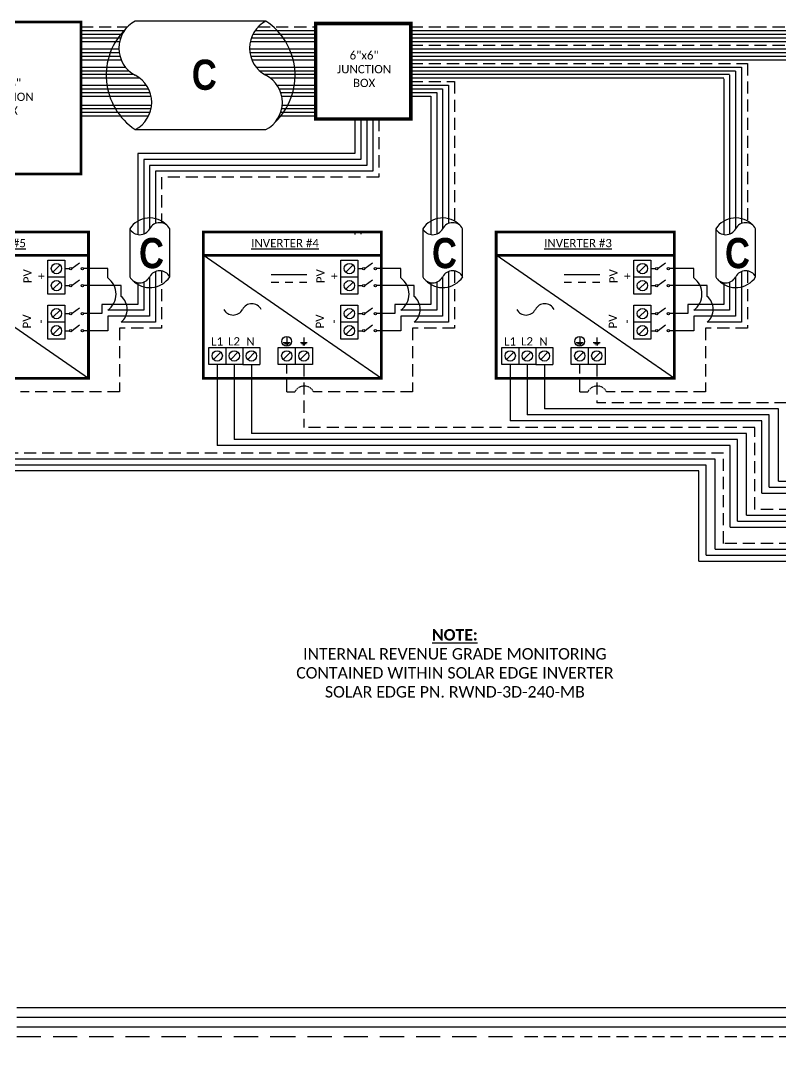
# Model space of a CAD drawing. Header units: feet. Extents: x 10037 to 10656, y 15297 to 15839.
# Drawn here: x 10245 to 10481.3, y 15501 to 15821 of the extents above; entities that cross this region are included whole.
import ezdxf

# ---------------------------------------------------------------- set-up
doc = ezdxf.new("R2010")
doc.units = ezdxf.units.FT
doc.header["$MEASUREMENT"] = 0
doc.linetypes.add('DASHED', pattern=[0.75, 0.5, -0.25])
doc.linetypes.add('HIDDEN', pattern=[0.375, 0.25, -0.125])
doc.styles.add('ONE LINE TXT', font='techb___.ttf')
doc.styles.get("Standard").update_dxf_attribs({"font": 'calibri.ttf'})

# ---------------------------------------------------------------- blocks, each defined once
blk = doc.blocks.new('*U22')
at = {"color": 7, "linetype": 'Continuous'}
for p, q in [((-7.14, 13.31), (-28.39, 13.31)), ((-28.39, -4.31), (-7.14, -4.31))]:
    blk.add_line(p, q, dxfattribs=at)
at = {"color": 7}
for p, q in [((-35.53, 9), (-31.05, 9)), ((-9.81, 9), (0, 9))]:
    blk.add_line(p, q, dxfattribs=at)
at = {"color": 10}
for p, q in [((-35.53, 6), (-30.11, 6)), ((-8.87, 6), (0, 6))]:
    blk.add_line(p, q, dxfattribs=at)
at = {"color": 253}
for p, q in [((-35.53, 3), (-26.66, 3)), ((-5.41, 3), (0, 3))]:
    blk.add_line(p, q, dxfattribs=at)
at = {"color": 92, "linetype": 'HIDDEN', "ltscale": 10}
for p, q in [((-4.48, 0), (0, 0)), ((-35.53, 0), (-25.72, 0))]:
    blk.add_line(p, q, dxfattribs=at)
at = {"linetype": 'Continuous'}
for centre, start, end in [((-26.08, 8.91), 117.6639, 242.3361), ((-4.83, 8.91), 117.6639, 242.3361), ((-30.7, 0.09), 297.6639, 62.3361), ((-9.45, 0.09), 297.6639, 62.3361)]:
    blk.add_arc(centre, 4.98, start, end, dxfattribs=at)
at = {"color": 7, "linetype": 'Continuous'}
for centre, start, end in [((-12.99, 4.5), 313.9732, 56.4265), ((-22.54, 4.5), 133.9732, 236.4265)]:
    blk.add_arc(centre, 10.58, start, end, dxfattribs=at)
blk = doc.blocks.new('*U24')
at = {"color": 7}
blk.add_line((-79.14, 9), (0, 9), dxfattribs=at)
at = {"color": 10}
blk.add_line((-79.14, 6), (0, 6), dxfattribs=at)
at = {"color": 253}
blk.add_line((-79.14, 3), (0, 3), dxfattribs=at)
at = {"color": 92, "linetype": 'HIDDEN', "ltscale": 15}
blk.add_line((-79.14, 0), (0, 0), dxfattribs=at)
blk = doc.blocks.new('*U26')
at = {"color": 7}
blk.add_line((-79.14, 9), (0, 9), dxfattribs=at)
at = {"color": 10}
blk.add_line((-79.14, 6), (0, 6), dxfattribs=at)
at = {"color": 253}
blk.add_line((-79.14, 3), (0, 3), dxfattribs=at)
at = {"color": 92, "linetype": 'DASHED', "ltscale": 15}
blk.add_line((-79.14, 0), (0, 0), dxfattribs=at)
blk = doc.blocks.new('*U30')
at = {"color": 7}
blk.add_line((-79.14, 9), (0, 9), dxfattribs=at)
at = {"color": 10}
blk.add_line((-79.14, 6), (0, 6), dxfattribs=at)
at = {"color": 253}
blk.add_line((-79.14, 3), (0, 3), dxfattribs=at)
at = {"color": 92, "linetype": 'DASHED', "ltscale": 15}
blk.add_line((-79.14, 0), (0, 0), dxfattribs=at)
at = {"color": 1, "insert": (-22.08, 115.96), "char_height": 3.5433, "attachment_point": 5}
blk.add_mtext_dynamic_manual_height_columns('{\\fCalibri|b1|i0|c0|p34;\\LNOTE:\\P}INTERNAL REVENUE GRADE MONITORING\\PCONTAINED WITHIN SOLAR EDGE INVERTER\\PSOLAR EDGE PN. RWND-3D-240-MB', width=99.534, gutter_width=7.17, heights=[0], dxfattribs=at)

msp = doc.modelspace()

# ---------------------------------------------------------------- linework, layer by layer
at = {"color": 7, "linetype": 'Continuous'}
for p, q in [((10321.34, 15820.85), (10280.7, 15820.85)), ((10263.81, 15816.75), (10276.65, 15816.75)), ((10317.28, 15816.75), (10336.78, 15816.75)), ((10366.38, 15816.75), (10649.56, 15816.75)), ((10263.81, 15814.49), (10275.83, 15814.49)), ((10316.47, 15814.49), (10336.78, 15814.49)), ((10366.38, 15814.49), (10645.87, 15814.49)), ((10263.81, 15811.1), (10275.69, 15811.1)), ((10316.33, 15811.1), (10336.78, 15811.1)), ((10366.38, 15811.1), (10558.46, 15811.1)), ((10263.81, 15808.83), (10276.3, 15808.83)), ((10316.94, 15808.83), (10336.78, 15808.83)), ((10366.38, 15808.83), (10554.77, 15808.83)), ((10263.81, 15805.43), (10278.65, 15805.43)), ((10319.29, 15805.43), (10336.78, 15805.43)), ((10366.38, 15805.43), (10467.36, 15805.43)), ((10467.36, 15805.31), (10467.36, 15756.25)), ((10263.81, 15803.17), (10282, 15803.17)), ((10322.63, 15803.17), (10336.78, 15803.17)), ((10366.38, 15803.17), (10463.67, 15803.17)), ((10463.67, 15802.93), (10463.67, 15754.5)), ((10263.81, 15799.77), (10284.81, 15799.77)), ((10263.81, 15797.5), (10285.6, 15797.5)), ((10325.45, 15799.77), (10336.78, 15799.77)), ((10326.23, 15797.5), (10336.78, 15797.5)), ((10366.38, 15799.77), (10376.26, 15799.77)), ((10366.38, 15797.51), (10372.57, 15797.51)), ((10372.57, 15797.51), (10372.57, 15754.5)), ((10376.26, 15799.77), (10376.26, 15756.25)), ((10263.81, 15793.63), (10285.6, 15793.63)), ((10263.81, 15791.36), (10284.83, 15791.36)), ((10325.46, 15791.36), (10336.78, 15791.36)), ((10326.24, 15793.63), (10336.78, 15793.63)), ((10349.02, 15790.39), (10349.02, 15779.7)), ((10352.71, 15790.39), (10352.71, 15776.01)), ((10280.7, 15787.13), (10321.34, 15787.13)), ((10281.47, 15779.7), (10281.47, 15754.5)), ((10349.02, 15779.7), (10281.47, 15779.7)), ((10285.16, 15776.01), (10285.16, 15756.25)), ((10352.71, 15776.01), (10285.16, 15776.01)), ((10279, 15756.32), (10279, 15741.37)), ((10291.4, 15741.37), (10291.4, 15756.32)), ((10370.1, 15756.32), (10370.1, 15741.37)), ((10382.5, 15741.37), (10382.5, 15756.32)), ((10461.2, 15756.32), (10461.2, 15741.37)), ((10473.6, 15741.37), (10473.6, 15756.32)), ((10349.02, 15755.3), (10349.02, 15754.5)), ((10266.16, 15709.79), (10210.72, 15748.06)), ((10357.26, 15709.79), (10301.82, 15748.06)), ((10448.36, 15709.79), (10392.92, 15748.06)), ((10285.16, 15741.29), (10285.16, 15729.12)), ((10334.07, 15742), (10322.97, 15742)), ((10376.26, 15741.29), (10376.26, 15729.12)), ((10425.17, 15742), (10414.07, 15742)), ((10467.36, 15741.29), (10467.36, 15729.12)), ((10281.47, 15739.55), (10281.47, 15732.81)), ((10325.29, 15739.6), (10322.97, 15739.6)), ((10329.68, 15739.6), (10327.36, 15739.6)), ((10334.07, 15739.6), (10331.75, 15739.6)), ((10372.57, 15739.55), (10372.57, 15732.81)), ((10416.39, 15739.6), (10414.07, 15739.6)), ((10420.78, 15739.6), (10418.46, 15739.6)), ((10425.17, 15739.6), (10422.85, 15739.6)), ((10463.67, 15739.55), (10463.67, 15732.81)), ((10281.47, 15732.81), (10270.32, 15732.81)), ((10270.32, 15732.81), (10270.32, 15729.92)), ((10372.57, 15732.81), (10361.42, 15732.81)), ((10361.42, 15732.81), (10361.42, 15729.92)), ((10463.67, 15732.81), (10452.52, 15732.81)), ((10452.52, 15732.81), (10452.52, 15729.92)), ((10270.32, 15729.92), (10264.65, 15729.92)), ((10285.16, 15729.12), (10272.17, 15729.12)), ((10272.17, 15729.12), (10272.17, 15724.62)), ((10361.42, 15729.92), (10355.75, 15729.92)), ((10376.26, 15729.12), (10363.27, 15729.12)), ((10363.27, 15729.12), (10363.27, 15724.62)), ((10452.52, 15729.92), (10446.85, 15729.92)), ((10467.36, 15729.12), (10454.37, 15729.12)), ((10454.37, 15729.12), (10454.37, 15724.62)), ((10272.17, 15724.62), (10264.65, 15724.62)), ((10363.27, 15724.62), (10355.75, 15724.62)), ((10454.37, 15724.62), (10446.85, 15724.62)), ((10306.19, 15714.13), (10306.19, 15688.97)), ((10397.29, 15714.13), (10397.29, 15696.64)), ((10475.56, 15696.64), (10397.29, 15696.64)), ((10475.56, 15674.12), (10475.56, 15696.64)), ((10465.65, 15688.97), (10306.19, 15688.97)), ((10465.65, 15663.55), (10465.65, 15688.97)), ((10455.93, 15681.02), (10215.09, 15681.02)), ((10455.93, 15652.97), (10455.93, 15681.02)), ((10475.56, 15674.12), (10611.12, 15674.12)), ((10465.65, 15663.55), (10593.36, 15663.55)), ((10455.93, 15652.97), (10593.36, 15652.97))]:
    msp.add_line(p, q, dxfattribs=at)
at = {"color": 92, "linetype": 'HIDDEN', "ltscale": 15}
for p, q in [((10263.81, 15819.02), (10278.26, 15819.02)), ((10318.9, 15819.02), (10336.78, 15819.02)), ((10366.38, 15819.02), (10653.25, 15819.02)), ((10366.38, 15813.36), (10562.15, 15813.36)), ((10366.38, 15807.7), (10471.05, 15807.7)), ((10471.05, 15807.7), (10471.05, 15758.15)), ((10366.38, 15802.04), (10379.95, 15802.04)), ((10379.95, 15802.04), (10379.95, 15758.15)), ((10356.4, 15790.39), (10356.4, 15772.32)), ((10288.85, 15772.32), (10288.85, 15758.15)), ((10356.4, 15772.32), (10288.85, 15772.32)), ((10288.85, 15743.2), (10288.85, 15725.43)), ((10379.95, 15743.2), (10379.95, 15725.43)), ((10471.05, 15743.2), (10471.05, 15725.43)), ((10288.85, 15725.43), (10275.83, 15725.43)), ((10275.83, 15725.43), (10275.83, 15705.66)), ((10379.95, 15725.43), (10366.93, 15725.43)), ((10366.93, 15725.43), (10366.93, 15705.66)), ((10471.05, 15725.43), (10458.03, 15725.43)), ((10458.03, 15725.43), (10458.03, 15705.66)), ((10327.81, 15705.66), (10327.81, 15714.13)), ((10333.11, 15714.13), (10333.11, 15694.52)), ((10418.91, 15705.66), (10418.91, 15714.13)), ((10424.21, 15714.13), (10424.21, 15702.19)), ((10275.83, 15705.66), (10245.04, 15705.66)), ((10327.81, 15705.66), (10330.34, 15705.66)), ((10366.93, 15705.66), (10336.14, 15705.66)), ((10418.91, 15705.66), (10421.44, 15705.66)), ((10458.03, 15705.66), (10427.24, 15705.66)), ((10483.25, 15702.19), (10424.21, 15702.19)), ((10473.34, 15694.52), (10333.11, 15694.52)), ((10473.34, 15669.1), (10473.34, 15694.52)), ((10463.62, 15686.57), (10242.01, 15686.57)), ((10463.62, 15658.53), (10463.62, 15686.57)), ((10591.51, 15669.1), (10473.34, 15669.1)), ((10591.51, 15658.53), (10463.62, 15658.53))]:
    msp.add_line(p, q, dxfattribs=at)
at = {"color": 10, "linetype": 'Continuous'}
for p, q in [((10263.81, 15817.88), (10277.33, 15817.88)), ((10317.97, 15817.88), (10336.78, 15817.88)), ((10366.38, 15817.88), (10651.41, 15817.88)), ((10263.81, 15815.62), (10276.16, 15815.62)), ((10316.79, 15815.62), (10336.78, 15815.62)), ((10366.38, 15815.62), (10647.72, 15815.62)), ((10263.81, 15812.23), (10275.6, 15812.23)), ((10316.24, 15812.23), (10336.78, 15812.23)), ((10366.38, 15812.23), (10560.31, 15812.23)), ((10263.81, 15809.97), (10275.92, 15809.97)), ((10316.56, 15809.97), (10336.78, 15809.97)), ((10366.38, 15809.97), (10556.62, 15809.96)), ((10263.81, 15806.57), (10277.61, 15806.57)), ((10263.81, 15804.3), (10280.14, 15804.3)), ((10318.25, 15806.57), (10336.78, 15806.57)), ((10320.78, 15804.3), (10336.78, 15804.3)), ((10366.38, 15806.57), (10469.21, 15806.56)), ((10366.38, 15804.3), (10465.52, 15804.3)), ((10465.52, 15804.12), (10465.52, 15754.66)), ((10469.21, 15806.5), (10469.21, 15757.95)), ((10263.81, 15800.9), (10284.15, 15800.9)), ((10324.79, 15800.9), (10336.78, 15800.9)), ((10366.38, 15800.9), (10378.11, 15800.9)), ((10378.11, 15800.9), (10378.11, 15757.95)), ((10263.81, 15798.64), (10285.29, 15798.64)), ((10325.92, 15798.64), (10336.78, 15798.64)), ((10366.38, 15798.64), (10374.42, 15798.64)), ((10374.42, 15798.64), (10374.42, 15754.66)), ((10263.81, 15794.76), (10285.77, 15794.76)), ((10326.4, 15794.76), (10336.78, 15794.76)), ((10263.81, 15792.5), (10285.29, 15792.5)), ((10325.93, 15792.5), (10336.78, 15792.5)), ((10350.86, 15790.39), (10350.86, 15777.86)), ((10354.55, 15790.39), (10354.55, 15774.17)), ((10283.32, 15777.86), (10283.32, 15754.66)), ((10350.86, 15777.86), (10283.32, 15777.86)), ((10287.01, 15774.17), (10287.01, 15757.95)), ((10354.55, 15774.17), (10287.01, 15774.17)), ((10350.86, 15755.3), (10350.86, 15754.66)), ((10272.14, 15743.92), (10264.65, 15743.92)), ((10272.14, 15741.03), (10272.14, 15743.92)), ((10287.01, 15742.99), (10287.01, 15727.27)), ((10363.24, 15743.92), (10355.75, 15743.92)), ((10363.24, 15741.03), (10363.24, 15743.92)), ((10378.11, 15742.99), (10378.11, 15727.27)), ((10454.34, 15743.92), (10446.85, 15743.92)), ((10454.34, 15741.03), (10454.34, 15743.92)), ((10469.21, 15742.99), (10469.21, 15727.27)), ((10276.33, 15738.62), (10264.65, 15738.62)), ((10276.33, 15735.3), (10276.33, 15738.62)), ((10283.32, 15739.71), (10283.32, 15730.96)), ((10367.43, 15738.62), (10355.75, 15738.62)), ((10367.43, 15735.3), (10367.43, 15738.62)), ((10374.42, 15739.71), (10374.42, 15730.96)), ((10458.53, 15738.62), (10446.85, 15738.62)), ((10458.53, 15735.3), (10458.53, 15738.62)), ((10465.52, 15739.71), (10465.52, 15730.96)), ((10283.32, 15730.96), (10272.14, 15730.96)), ((10374.42, 15730.96), (10363.24, 15730.96)), ((10465.52, 15730.96), (10454.34, 15730.96)), ((10287.01, 15727.27), (10276.33, 15727.27)), ((10378.11, 15727.27), (10367.43, 15727.27)), ((10469.21, 15727.27), (10458.53, 15727.27)), ((10311.5, 15714.13), (10311.5, 15690.82)), ((10402.6, 15714.13), (10402.6, 15698.49)), ((10477.83, 15698.49), (10402.6, 15698.49)), ((10477.83, 15675.97), (10477.83, 15698.49)), ((10467.92, 15690.82), (10311.5, 15690.82)), ((10467.92, 15665.4), (10467.92, 15690.82)), ((10458.2, 15682.87), (10220.4, 15682.87)), ((10458.2, 15654.82), (10458.2, 15682.87)), ((10477.83, 15675.97), (10611.03, 15675.97)), ((10467.92, 15665.4), (10593.27, 15665.4)), ((10458.2, 15654.82), (10593.27, 15654.82))]:
    msp.add_line(p, q, dxfattribs=at)
at = {"color": 1, "linetype": 'Continuous'}
for p, q in [((10253.52, 15735.97), (10253.52, 15746.57)), ((10253.52, 15746.57), (10258.83, 15746.57)), ((10253.52, 15735.97), (10253.52, 15746.57)), ((10258.83, 15746.57), (10258.83, 15735.97)), ((10258.83, 15746.57), (10258.83, 15741.27)), ((10344.62, 15735.97), (10344.62, 15746.57)), ((10344.62, 15746.57), (10349.93, 15746.57)), ((10344.62, 15735.97), (10344.62, 15746.57)), ((10349.93, 15746.57), (10349.93, 15735.97)), ((10349.93, 15746.57), (10349.93, 15741.27)), ((10435.72, 15735.97), (10435.72, 15746.57)), ((10435.72, 15746.57), (10441.03, 15746.57)), ((10435.72, 15735.97), (10435.72, 15746.57)), ((10441.03, 15746.57), (10441.03, 15735.97)), ((10441.03, 15746.57), (10441.03, 15741.27)), ((10258.83, 15743.92), (10260.26, 15743.92)), ((10263.35, 15745.65), (10261.05, 15743.94)), ((10349.93, 15743.92), (10351.36, 15743.92)), ((10354.45, 15745.65), (10352.15, 15743.94)), ((10441.03, 15743.92), (10442.46, 15743.92)), ((10445.55, 15745.65), (10443.25, 15743.94)), ((10258.83, 15741.27), (10253.52, 15741.27)), ((10263.35, 15740.35), (10261.05, 15738.63)), ((10349.93, 15741.27), (10344.62, 15741.27)), ((10354.45, 15740.35), (10352.15, 15738.63)), ((10441.03, 15741.27), (10435.72, 15741.27)), ((10445.55, 15740.35), (10443.25, 15738.63)), ((10258.83, 15738.62), (10260.26, 15738.62)), ((10349.93, 15738.62), (10351.36, 15738.62)), ((10441.03, 15738.62), (10442.46, 15738.62)), ((10258.83, 15735.97), (10253.52, 15735.97)), ((10349.93, 15735.97), (10344.62, 15735.97)), ((10441.03, 15735.97), (10435.72, 15735.97)), ((10253.52, 15721.96), (10253.52, 15732.57)), ((10253.52, 15732.57), (10258.83, 15732.57)), ((10258.83, 15732.57), (10258.83, 15727.27)), ((10263.35, 15731.65), (10261.05, 15729.93)), ((10344.62, 15721.96), (10344.62, 15732.57)), ((10344.62, 15732.57), (10349.93, 15732.57)), ((10349.93, 15732.57), (10349.93, 15727.27)), ((10354.45, 15731.65), (10352.15, 15729.93)), ((10435.72, 15721.96), (10435.72, 15732.57)), ((10435.72, 15732.57), (10441.03, 15732.57)), ((10441.03, 15732.57), (10441.03, 15727.27)), ((10445.55, 15731.65), (10443.25, 15729.93)), ((10258.83, 15727.27), (10253.52, 15727.27)), ((10258.83, 15729.92), (10260.26, 15729.92)), ((10258.83, 15727.27), (10258.83, 15721.96)), ((10349.93, 15727.27), (10344.62, 15727.27)), ((10349.93, 15729.92), (10351.36, 15729.92)), ((10349.93, 15727.27), (10349.93, 15721.96)), ((10441.03, 15727.27), (10435.72, 15727.27)), ((10441.03, 15729.92), (10442.46, 15729.92)), ((10441.03, 15727.27), (10441.03, 15721.96)), ((10258.83, 15724.62), (10260.26, 15724.62)), ((10263.35, 15726.35), (10261.05, 15724.63)), ((10349.93, 15724.62), (10351.36, 15724.62)), ((10354.45, 15726.35), (10352.15, 15724.63)), ((10441.03, 15724.62), (10442.46, 15724.62)), ((10445.55, 15726.35), (10443.25, 15724.63)), ((10258.83, 15721.96), (10253.52, 15721.96)), ((10349.93, 15721.96), (10344.62, 15721.96)), ((10441.03, 15721.96), (10435.72, 15721.96)), ((10303.54, 15719.44), (10314.15, 15719.44)), ((10303.54, 15714.13), (10303.54, 15719.44)), ((10303.54, 15719.44), (10308.85, 15719.44)), ((10308.85, 15719.44), (10308.85, 15714.13)), ((10314.15, 15719.44), (10314.15, 15714.13)), ((10314.15, 15719.44), (10319.45, 15719.44)), ((10319.45, 15719.44), (10319.45, 15714.13)), ((10325.16, 15719.44), (10335.76, 15719.44)), ((10325.16, 15714.13), (10325.16, 15719.44)), ((10325.16, 15719.44), (10330.46, 15719.44)), ((10330.46, 15719.44), (10330.46, 15714.13)), ((10335.76, 15719.44), (10335.76, 15714.13)), ((10394.64, 15719.44), (10405.25, 15719.44)), ((10394.64, 15714.13), (10394.64, 15719.44)), ((10394.64, 15719.44), (10399.95, 15719.44)), ((10399.95, 15719.44), (10399.95, 15714.13)), ((10405.25, 15719.44), (10405.25, 15714.13)), ((10405.25, 15719.44), (10410.55, 15719.44)), ((10410.55, 15719.44), (10410.55, 15714.13)), ((10416.26, 15719.44), (10426.86, 15719.44)), ((10416.26, 15714.13), (10416.26, 15719.44)), ((10416.26, 15719.44), (10421.56, 15719.44)), ((10421.56, 15719.44), (10421.56, 15714.13)), ((10426.86, 15719.44), (10426.86, 15714.13)), ((10314.15, 15714.13), (10303.54, 15714.13)), ((10314.15, 15714.13), (10319.45, 15714.13)), ((10335.76, 15714.13), (10325.16, 15714.13)), ((10405.25, 15714.13), (10394.64, 15714.13)), ((10405.25, 15714.13), (10410.55, 15714.13)), ((10426.86, 15714.13), (10416.26, 15714.13))]:
    msp.add_line(p, q, dxfattribs=at)
at = {"color": 4, "linetype": 'Continuous'}
for p, q in [((10257.31, 15745.05), (10255.04, 15742.79)), ((10348.41, 15745.05), (10346.14, 15742.79)), ((10439.51, 15745.05), (10437.24, 15742.79)), ((10257.31, 15739.75), (10255.04, 15737.49)), ((10348.41, 15739.75), (10346.14, 15737.49)), ((10439.51, 15739.75), (10437.24, 15737.49)), ((10257.31, 15731.05), (10255.04, 15728.79)), ((10348.41, 15731.05), (10346.14, 15728.79)), ((10439.51, 15731.05), (10437.24, 15728.79)), ((10257.31, 15725.75), (10255.04, 15723.48)), ((10348.41, 15725.75), (10346.14, 15723.48)), ((10439.51, 15725.75), (10437.24, 15723.48)), ((10307.33, 15717.91), (10305.06, 15715.65)), ((10312.63, 15717.91), (10310.37, 15715.65)), ((10317.93, 15717.91), (10315.67, 15715.65)), ((10328.94, 15717.91), (10326.68, 15715.65)), ((10334.24, 15717.91), (10331.98, 15715.65)), ((10398.43, 15717.91), (10396.16, 15715.65)), ((10403.73, 15717.91), (10401.47, 15715.65)), ((10409.03, 15717.91), (10406.77, 15715.65)), ((10420.04, 15717.91), (10417.78, 15715.65)), ((10425.34, 15717.91), (10423.08, 15715.65))]:
    msp.add_line(p, q, dxfattribs=at)
at = {"color": 253, "linetype": 'Continuous'}
for p, q in [((10316.8, 15714.13), (10316.8, 15692.67)), ((10407.9, 15714.13), (10407.9, 15700.34)), ((10480.68, 15700.34), (10407.9, 15700.34)), ((10480.68, 15677.83), (10480.68, 15700.34)), ((10470.78, 15692.67), (10316.8, 15692.67)), ((10470.78, 15667.25), (10470.78, 15692.67)), ((10461.05, 15684.72), (10225.7, 15684.72)), ((10461.05, 15656.68), (10461.05, 15684.72)), ((10480.68, 15677.83), (10609.21, 15677.83)), ((10470.78, 15667.25), (10591.46, 15667.25)), ((10461.05, 15656.68), (10591.46, 15656.68))]:
    msp.add_line(p, q, dxfattribs=at)
at = {"lineweight": 50}
for points, const_width in [([(10263.81, 15773.33), (10215.4, 15773.33), (10215.4, 15820.58), (10263.81, 15820.58)], 0.834), ([(10366.38, 15790.39), (10336.78, 15790.39), (10336.78, 15820.11), (10366.38, 15820.11)], 1.08), ([(10210.72, 15709.79), (10210.72, 15755.3), (10266.16, 15755.3), (10266.16, 15709.79)], 0.834), ([(10210.72, 15748.06), (10210.72, 15755.3), (10266.16, 15755.3), (10266.16, 15748.06)], 0.834), ([(10301.82, 15709.79), (10301.82, 15755.3), (10357.26, 15755.3), (10357.26, 15709.79)], 0.834), ([(10301.82, 15748.06), (10301.82, 15755.3), (10357.26, 15755.3), (10357.26, 15748.06)], 0.834), ([(10392.92, 15709.79), (10392.92, 15755.3), (10448.36, 15755.3), (10448.36, 15709.79)], 0.834), ([(10392.92, 15748.06), (10392.92, 15755.3), (10448.36, 15755.3), (10448.36, 15748.06)], 0.834)]:
    msp.add_lwpolyline(points, close=True, dxfattribs=dict(at, const_width=const_width))
at = {"color": 92, "linetype": 'Continuous', "flags": 128}
for points in [[(10326.72, 15720.92), (10328.89, 15720.92)], [(10327.81, 15722.54), (10327.81, 15720.92)], [(10332.03, 15720.92), (10334.19, 15720.92)], [(10333.11, 15722.54), (10333.11, 15720.92)], [(10417.82, 15720.92), (10419.99, 15720.92)], [(10418.91, 15722.54), (10418.91, 15720.92)], [(10423.13, 15720.92), (10425.29, 15720.92)], [(10424.21, 15722.54), (10424.21, 15720.92)], [(10328.51, 15720.52), (10327.1, 15720.52)], [(10333.82, 15720.52), (10332.4, 15720.52)], [(10419.61, 15720.52), (10418.2, 15720.52)], [(10424.92, 15720.52), (10423.5, 15720.52)]]:
    msp.add_lwpolyline(points, dxfattribs=at)
at = {"color": 92, "linetype": 'HIDDEN', "flags": 128}
for points in [[(10328.14, 15720.12), (10327.47, 15720.12)], [(10333.44, 15720.12), (10332.78, 15720.12)], [(10419.24, 15720.12), (10418.57, 15720.12)], [(10424.54, 15720.12), (10423.88, 15720.12)]]:
    msp.add_lwpolyline(points, dxfattribs=at)
at = {"color": 4, "linetype": 'Continuous'}
for centre in [(10256.18, 15743.92), (10347.28, 15743.92), (10438.38, 15743.92), (10256.18, 15738.62), (10347.28, 15738.62), (10438.38, 15738.62), (10256.18, 15729.92), (10347.28, 15729.92), (10438.38, 15729.92), (10256.18, 15724.62), (10347.28, 15724.62), (10438.38, 15724.62), (10306.19, 15716.78), (10311.5, 15716.78), (10316.8, 15716.78), (10327.81, 15716.78), (10333.11, 15716.78), (10397.29, 15716.78), (10402.6, 15716.78), (10407.9, 15716.78), (10418.91, 15716.78), (10424.21, 15716.78)]:
    msp.add_circle(centre, 1.6, dxfattribs=at)
at = {"color": 1, "linetype": 'Continuous'}
for centre in [(10260.64, 15743.92), (10264.27, 15743.92), (10351.74, 15743.92), (10355.37, 15743.92), (10442.84, 15743.92), (10446.47, 15743.92), (10260.64, 15738.62), (10264.27, 15738.62), (10351.74, 15738.62), (10355.37, 15738.62), (10442.84, 15738.62), (10446.47, 15738.62), (10260.64, 15729.92), (10264.27, 15729.92), (10351.74, 15729.92), (10355.37, 15729.92), (10442.84, 15729.92), (10446.47, 15729.92), (10260.64, 15724.62), (10264.27, 15724.62), (10351.74, 15724.62), (10355.37, 15724.62), (10442.84, 15724.62), (10446.47, 15724.62)]:
    msp.add_circle(centre, 0.381, dxfattribs=at)
at = {"color": 92, "linetype": 'Continuous'}
for centre in [(10327.81, 15721.31), (10418.91, 15721.31)]:
    msp.add_circle(centre, 1.52, dxfattribs=at)
at = {"linetype": 'Continuous'}
for centre, radius, start, end in [((10285.12, 15812.42), 9.52, 117.6639, 242.3361), ((10325.76, 15812.42), 9.52, 117.6639, 242.3361), ((10276.28, 15795.56), 9.52, 297.6639, 62.3361), ((10316.92, 15795.56), 9.52, 297.6639, 62.3361), ((10282.1, 15757.94), 3.5, 207.6639, 332.3361), ((10288.3, 15754.69), 3.5, 27.6639, 152.3361), ((10373.2, 15757.94), 3.5, 207.6639, 332.3361), ((10379.4, 15754.69), 3.5, 27.6639, 152.3361), ((10464.3, 15757.94), 3.5, 207.6639, 332.3361), ((10470.5, 15754.69), 3.5, 27.6639, 152.3361), ((10288.3, 15739.74), 3.5, 27.6639, 152.3361), ((10379.4, 15739.74), 3.5, 27.6639, 152.3361), ((10470.5, 15739.74), 3.5, 27.6639, 152.3361), ((10282.1, 15742.99), 3.5, 207.6639, 332.3361), ((10373.2, 15742.99), 3.5, 207.6639, 332.3361), ((10464.3, 15742.99), 3.5, 207.6639, 332.3361), ((10311.13, 15732.76), 3.27, 207.6639, 332.3361), ((10316.93, 15729.72), 3.27, 27.6639, 152.3361), ((10402.23, 15732.76), 3.27, 207.6639, 332.3361), ((10408.03, 15729.72), 3.27, 27.6639, 152.3361)]:
    msp.add_arc(centre, radius, start, end, dxfattribs=at)
at = {"color": 7, "linetype": 'Continuous'}
for centre, radius, start, end in [((10310.15, 15803.99), 20.24, 313.9732, 56.4265), ((10291.89, 15803.99), 20.24, 133.9732, 236.4265), ((10285.2, 15752.2), 7.45, 43.9732, 146.4265), ((10376.3, 15752.2), 7.45, 43.9732, 146.4265), ((10467.4, 15752.2), 7.45, 43.9732, 146.4265), ((10285.2, 15745.48), 7.45, 223.9732, 326.4265), ((10376.3, 15745.48), 7.45, 223.9732, 326.4265), ((10467.4, 15745.48), 7.45, 223.9732, 326.4265)]:
    msp.add_arc(centre, radius, start, end, dxfattribs=at)
at = {"color": 10, "linetype": 'Continuous'}
for centre, radius, start, end in [((10268.52, 15736), 6.2, 305.6505, 54.3495), ((10359.62, 15736), 6.2, 305.6505, 54.3495), ((10450.72, 15736), 6.2, 305.6505, 54.3495), ((10272.97, 15731.28), 5.23, 309.9338, 50.0662), ((10364.07, 15731.28), 5.23, 309.9338, 50.0662), ((10455.17, 15731.28), 5.23, 309.9338, 50.0662)]:
    msp.add_arc(centre, radius, start, end, dxfattribs=at)
at = {"color": 92, "linetype": 'HIDDEN', "ltscale": 0.3}
for centre in [(10333.24, 15704.14), (10424.34, 15704.14)]:
    msp.add_arc(centre, 3.27, 27.6639, 152.3361, dxfattribs=at)

# ---------------------------------------------------------------- block references
at = {"color": 7}
for name, p in [('*U30', (10402.16, 15505.27)), ('*U22', (10516.83, 15505.27)), ('*U26', (10323.02, 15505.27)), ('*U24', (10481.3, 15505.27))]:
    msp.add_blockref(name, p, dxfattribs=at)

# ---------------------------------------------------------------- texts
at = {"color": 1, "linetype": 'Continuous'}
for s, p in [('%%UINVERTER #5', (10225.65, 15750.56)), ('%%UINVERTER #4', (10316.75, 15750.56)), ('%%UINVERTER #3', (10407.85, 15750.56))]:
    msp.add_text(s, height=2.5744, dxfattribs=at).set_placement(p)
at = {"color": 1, "insert": (10351.86, 15805.9), "char_height": 2.5744, "width": 0.3355, "attachment_point": 5}
msp.add_mtext('6"x6"  JUNCTION BOX  ', dxfattribs=at)
at = {"color": 1, "linetype": 'Continuous', "char_height": 9.3833, "attachment_point": 1, "style": 'ONE LINE TXT'}
for insert in [(10298.29, 15808.87), (10281.87, 15753.43), (10372.97, 15753.43), (10464.07, 15753.43)]:
    msp.add_mtext_dynamic_manual_height_columns('{\\W1;\\C256;C}', width=0.1385, gutter_width=2.13, heights=[0], dxfattribs=dict(at, insert=insert))
at = {"color": 1, "attachment_point": 5}
for s, width, gutter_width, insert, char_height in [('8"x8"  JUNCTION BOX ', 0.4767, 7.17, (10240.7, 15797.3), 2.5744), ('L1', 0.1481, 0.75, (10306.15, 15721.29), 2.574), ('L2', 0.1481, 0.75, (10311.41, 15721.31), 2.574), ('N', 0.1481, 0.75, (10316.51, 15721.28), 2.57), ('L1', 0.1481, 0.75, (10397.25, 15721.29), 2.574), ('L2', 0.1481, 0.75, (10402.51, 15721.31), 2.574), ('N', 0.1481, 0.75, (10407.61, 15721.28), 2.57)]:
    msp.add_mtext_dynamic_manual_height_columns(s, width=width, gutter_width=gutter_width, heights=[0], dxfattribs=dict(at, insert=insert, char_height=char_height))
at = {"color": 1, "char_height": 2.574, "attachment_point": 5, "rotation": 90}
for s, width, insert in [('PV +', 2.8378, (10249.32, 15741.56)), ('PV +', 2.8378, (10340.42, 15741.56)), ('PV +', 2.8378, (10431.52, 15741.56)), ('PV -', 2.8013, (10249.16, 15727.5)), ('PV -', 2.8013, (10340.26, 15727.5)), ('PV -', 2.8013, (10431.36, 15727.5))]:
    msp.add_mtext_dynamic_manual_height_columns(s, width=width, gutter_width=0.75, heights=[0], dxfattribs=dict(at, insert=insert))

doc.saveas('drawing.dxf')
